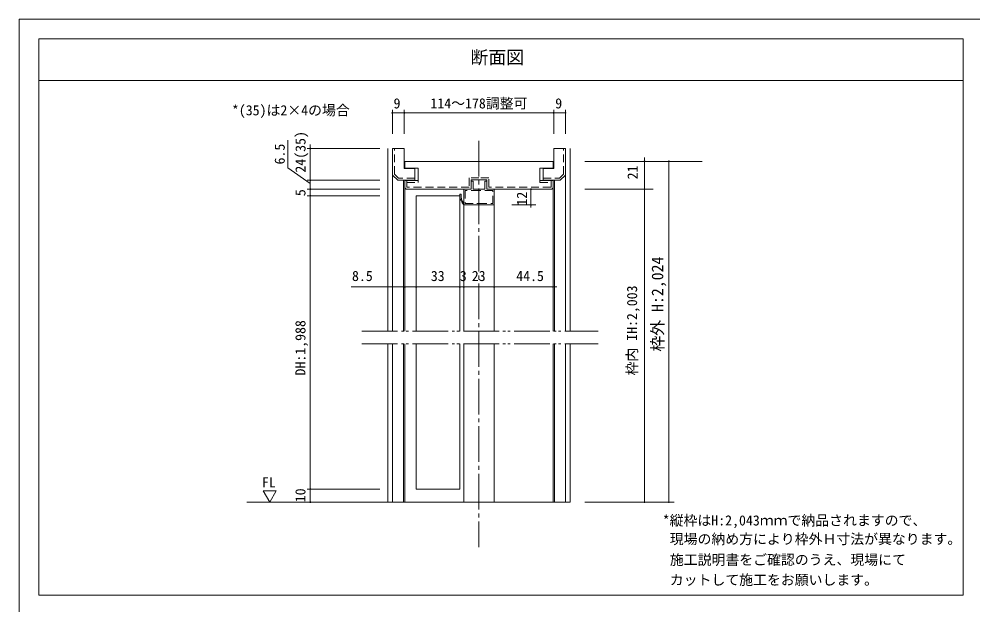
# Model space of a CAD drawing. Units: millimetres on the paper, enlarged 10 times, with parts at other scales. Extents: x -1985 to 2015, y -1370 to 1400.
# Drawn here: x -1985 to 420, y -78 to 1400 of the extents above; entities that cross this region are included whole.
import ezdxf
from ezdxf.enums import TextEntityAlignment as Align

# ---------------------------------------------------------------- set-up
doc = ezdxf.new("R2010")
doc.units = ezdxf.units.MM
doc.header["$LTSCALE"] = 10
doc.header["$PDMODE"] = 32
doc.header["$PDSIZE"] = 2
for name, pattern in [('CHAIN2', [12, 9, -1, 1, -1]), ('DOUBLE_CHAIN2', [12.8, 9, -1, 0.6, -0.6, 0.6, -1]), ('USER9', [3, 2, -1])]:
    doc.linetypes.add(name, pattern=pattern)
for name, color, linetype, lineweight in [('1-0_下線', 7, 'Continuous', 9), ('1-1_0', 7, 'Continuous', 18), ('2-0_18', 7, 'Continuous', 9)]:
    doc.layers.add(name, color=color, linetype=linetype, lineweight=lineweight)
doc.styles.add('ＭＳ ゴシック', font='')
doc.styles.get('ＭＳ ゴシック').set_extended_font_data('MS Gothic')

msp = doc.modelspace()

# ---------------------------------------------------------------- linework, layer by layer
at = {"layer": '1-0_下線'}
for p, q in [((-1935, 1350), (395, 1350)), ((395, -52.5), (395, 1350)), ((395, 1245), (-1935, 1245))]:
    msp.add_line(p, q, dxfattribs=at)
for points in [[(395, -52.5), (-1935, -52.5), (-1935, 1350)], [(-1935, 1245), (395, 1245), (-1935, 1245)]]:
    msp.add_lwpolyline(points, dxfattribs=at)
at = {"layer": '1-1_0', "lineweight": 9}
for p, q in [((-1935, 1350), (395, 1350)), ((395, -52.5), (395, 1350)), ((-1935, 1245), (395, 1245))]:
    msp.add_line(p, q, dxfattribs=at)
msp.add_lwpolyline([(-1985, -1370), (2015, -1370), (2015, 1400), (-1985, 1400)], close=True, dxfattribs=at)
msp.add_lwpolyline([(395, -52.5), (-1935, -52.5), (-1935, 1350)], dxfattribs=at)
at = {"layer": '2-0_18'}
for p, q in [((-1043.74, 1110.38), (-1043.74, 1171.52)), ((-1043.74, 1163.37), (-607.08, 1163.37)), ((-1013.74, 1110.38), (-1013.74, 1171.52)), ((-637.08, 1110.38), (-637.08, 1171.52)), ((-607.08, 1110.38), (-607.08, 1171.52)), ((-1250.66, 181.45), (-1250.66, 1083.39)), ((-1075.21, 1073.39), (-1258.8, 1073.39)), ((-1075.21, 1073.39), (-1258.8, 1073.39)), ((-1055.41, 1073.39), (-1055.41, 613)), ((-1043.74, 1073.39), (-1043.74, 613)), ((-607.08, 1006.72), (-607.08, 1073.39)), ((-607.08, 1073.39), (-607.08, 613)), ((-595.41, 1073.39), (-595.41, 613)), ((-1013.74, 1041.22), (-1013.74, 1023.89)), ((-1012.08, 1041.22), (-825.41, 1041.22)), ((-1012.08, 1041.22), (-1012.08, 1023.89)), ((-638.74, 1041.22), (-825.41, 1041.22)), ((-638.74, 1041.22), (-638.74, 1023.89)), ((-637.08, 1041.22), (-637.08, 1023.89)), ((-558.81, 1041.22), (-262.53, 1041.22)), ((-407.95, 1051.22), (-407.95, 181.45)), ((-346.95, 1041.22), (-346.95, 181.45)), ((-638.74, 1023.89), (-672.08, 1023.89)), ((-672.08, 1023.89), (-672.08, 992.89)), ((-1075.21, 993.39), (-1258.8, 993.39)), ((-1030.41, 993.39), (-1043.74, 1006.72)), ((-1015.41, 993.39), (-1015.41, 613)), ((-1012.08, 974.55), (-1012.08, 993.39)), ((-1012.08, 992.89), (-978.74, 992.89)), ((-672.08, 992.89), (-638.74, 992.89)), ((-638.74, 993.39), (-638.74, 974.55)), ((-635.41, 993.39), (-635.41, 613)), ((-620.41, 993.39), (-607.08, 1006.72)), ((-1075.21, 971.22), (-1258.8, 971.22)), ((-1012.08, 974.55), (-1012.08, 613)), ((-840.41, 971.22), (-840.41, 976.22)), ((-810.41, 971.22), (-810.41, 976.22)), ((-694.36, 971.22), (-694.36, 925.21)), ((-638.74, 974.55), (-638.74, 613)), ((-558.81, 971.22), (-386.04, 971.22)), ((-1075.21, 954.55), (-1258.8, 954.55)), ((-983.74, 954.55), (-983.74, 613)), ((-983.74, 954.55), (-873.74, 954.55)), ((-873.74, 954.55), (-873.74, 613)), ((-863.74, 931.22), (-863.74, 613)), ((-787.08, 931.22), (-787.08, 613)), ((-742.37, 931.22), (-681.74, 931.22)), ((-1012.08, 716.09), (-1012.08, 783.86)), ((-638.74, 716.09), (-638.74, 783.86)), ((-1147.94, 724.33), (-629.08, 724.33)), ((-1055.41, 181.45), (-1055.41, 580.96)), ((-1043.74, 181.45), (-1043.74, 580.96)), ((-1015.41, 181.45), (-1015.41, 580.96)), ((-1012.08, 580.96), (-1012.08, 181.45)), ((-983.74, 214.78), (-983.74, 580.96)), ((-873.74, 214.78), (-873.74, 580.96)), ((-863.74, 181.45), (-863.74, 580.96)), ((-787.08, 181.45), (-787.08, 580.96)), ((-638.74, 580.96), (-638.74, 181.45)), ((-635.41, 181.45), (-635.41, 580.96)), ((-607.08, 181.45), (-607.08, 580.96)), ((-595.41, 181.45), (-595.41, 580.96)), ((-1075.21, 214.78), (-1258.8, 214.78)), ((-983.74, 214.78), (-873.74, 214.78)), ((-595.41, 181.45), (-1410.4, 181.45)), ((-333.52, 181.45), (-558.81, 181.45))]:
    msp.add_line(p, q, dxfattribs=at)
at = {"layer": '2-0_18', "linetype": 'CHAIN2'}
msp.add_line((-825.41, 1093.06), (-825.41, 67.98), dxfattribs=at)
at = {"layer": '2-0_18', "linetype": 'USER9'}
for p, q in [((-1007.08, 976.62), (-1007.08, 992.89)), ((-643.74, 992.89), (-643.74, 976.62))]:
    msp.add_line(p, q, dxfattribs=at)
at = {"layer": '2-0_18', "linetype": 'DOUBLE_CHAIN2'}
for p, q in [((-1120.86, 613), (-525.23, 613)), ((-1120.86, 580.96), (-525.23, 580.96))]:
    msp.add_line(p, q, dxfattribs=at)
at = {"layer": '2-0_18'}
for points in [[(-1307.44, 1094.2), (-1307.44, 1024.71), (-1250.66, 985.6)], [(-1043.74, 1006.72), (-1043.74, 1073.39), (-1013.74, 1073.39), (-1013.74, 1023.39), (-987.08, 1023.39)], [(-607.08, 1073.39), (-637.08, 1073.39), (-637.08, 1023.39), (-663.74, 1023.39)], [(-987.08, 1023.39), (-987.08, 993.39), (-1030.41, 993.39)], [(-1012.08, 1023.89), (-978.74, 1023.89), (-978.74, 992.89)], [(-663.74, 1023.39), (-663.74, 993.39), (-620.41, 993.39)], [(-638.74, 974.55), (-642.08, 971.22), (-805.41, 971.22), (-805.41, 994.55), (-825.41, 994.55), (-845.41, 994.55), (-845.41, 971.22), (-1008.74, 971.22), (-1012.08, 974.55)], [(-845.41, 991.22), (-845.41, 971.22), (-863.74, 971.22)], [(-845.41, 971.22), (-863.74, 971.22), (-863.74, 931.22), (-825.41, 931.22), (-787.08, 931.22), (-787.08, 971.22), (-805.41, 971.22), (-805.41, 991.22)], [(-845.41, 971.22), (-845.41, 991.22), (-840.41, 991.22)], [(-840.41, 971.22), (-840.41, 991.22), (-840.41, 971.22)], [(-805.41, 971.22), (-805.41, 991.22), (-810.41, 991.22), (-810.41, 971.22)], [(-810.41, 971.22), (-840.41, 971.22), (-810.41, 971.22)]]:
    msp.add_lwpolyline(points, dxfattribs=at)
at = {"layer": '2-0_18', "linetype": 'USER9'}
for points in [[(-987.08, 998.39), (-1028.34, 998.39), (-1038.74, 1008.79), (-1038.74, 1073.39)], [(-663.74, 998.39), (-622.48, 998.39), (-612.08, 1008.79), (-612.08, 1073.39)], [(-643.74, 976.62), (-644.15, 976.22), (-800.41, 976.22), (-800.41, 999.55), (-825.41, 999.55), (-850.41, 999.55), (-850.41, 976.22), (-1006.67, 976.22), (-1007.08, 976.62)], [(-1007.08, 987.89), (-978.74, 987.89), (-978.74, 992.89)], [(-672.08, 992.89), (-672.08, 987.89), (-643.74, 987.89)]]:
    msp.add_lwpolyline(points, dxfattribs=at)
msp.add_lwpolyline([(-790.41, 934.55), (-790.41, 967.89), (-825.41, 967.89), (-860.41, 967.89), (-860.41, 934.55), (-825.41, 934.55)], close=True, dxfattribs=at)
at = {"layer": '2-0_18'}
msp.add_lwpolyline([(-1352.92, 181.45), (-1336.43, 210.13), (-1369.62, 210.13)], close=True, dxfattribs=at)
for centre, radius, start, end in [((-872.36, 957.09), 1.67, 98.46428, 193.4356), ((-838.93, 955.99), 35.06, 178.83653, 224.95289), ((-872.36, 957.09), 1.67, 13.4356, 98.46428), ((-836.18, 955.66), 34.61, 176.98835, 217.21194)]:
    msp.add_arc(centre, radius, start, end, dxfattribs=at)
for p in [(-1043.74, 1163.37), (-1013.74, 1163.37), (-637.08, 1163.37), (-607.08, 1163.37), (-1250.66, 1073.39), (-407.95, 1041.22), (-346.95, 1041.22), (-1250.66, 993.39), (-1250.66, 971.22), (-694.36, 971.22), (-407.95, 971.22), (-1250.66, 954.55), (-694.36, 931.22), (-1012.08, 724.33), (-983.74, 724.33), (-873.74, 724.33), (-863.74, 724.33), (-787.08, 724.33), (-638.74, 724.33), (-1250.66, 214.78), (-1250.66, 181.45), (-407.95, 181.45), (-346.95, 181.45)]:
    msp.add_point(p, dxfattribs=at)

# ---------------------------------------------------------------- texts
at = {"layer": '1-1_0', "style": 'ＭＳ ゴシック'}
msp.add_text('断面図', height=32.99, dxfattribs=at).set_placement((-846.74, 1276.98), align=Align.BOTTOM_LEFT)
at = {"layer": '2-0_18', "style": 'ＭＳ ゴシック'}
for s, p in [('114～178調整可', (-947.91, 1166.97)), ('*(35)は2×4の場合', (-1448.36, 1149.51)), ('9', (-1040.79, 1166.97)), ('9', (-633.1, 1166.97)), ('8.5', (-1145.63, 731.61)), ('33', (-946.8, 731.61)), ('3', (-873.74, 731.61)), ('23', (-843.54, 731.61)), ('44.5', (-731.5, 731.61)), ('FL', (-1372.58, 211.25)), ('*縦枠はH:2,043ｍｍで納品されますので、', (-362.09, 115.17)), ('現場の納め方により枠外Ｈ寸法が異なります。', (-344.31, 68.25)), ('施工説明書をご確認のうえ、現場にて', (-344.07, 15.98)), ('カットして施工をお願いします。', (-344.31, -34.72))]:
    msp.add_text(s, height=25.66, dxfattribs=at).set_placement(p, align=Align.BOTTOM_LEFT)
for s, height, p in [('24(35)', 25.66, (-1255.03, 1012.74)), ('6.5', 25.66, (-1307.44, 1033.4)), ('21', 25.66, (-417.79, 995.68)), ('5', 25.66, (-1255.23, 953.44)), ('12', 25.66, (-696.84, 929.55)), ('枠外 H:2,024', 29.33, (-351.95, 561.33)), ('枠内 IH:2,003', 25.66, (-419.02, 501.06)), ('DH:1,988', 25.66, (-1255.23, 501.06)), ('10', 25.66, (-1255.23, 181.45))]:
    msp.add_text(s, height=height, rotation=90, dxfattribs=at).set_placement(p, align=Align.BOTTOM_LEFT)

doc.saveas('drawing.dxf')
